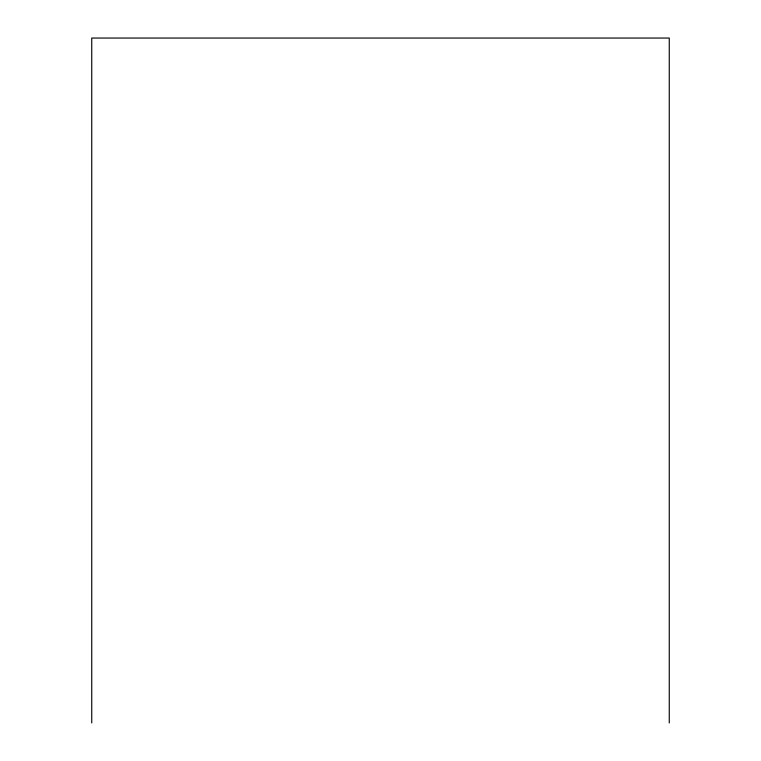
<?xml version="1.0" encoding="UTF-8"?>
<svg xmlns="http://www.w3.org/2000/svg" width="761" height="761" viewBox="0 0 761 761"><rect width="100%" height="100%" fill="white"/><g stroke="black" fill="none" stroke-linecap="round" stroke-linejoin="round"><path stroke-width="1.14" d="M669.261 722.95L669.261 38.05L91.739 38.05L91.739 722.95"/></g></svg>
